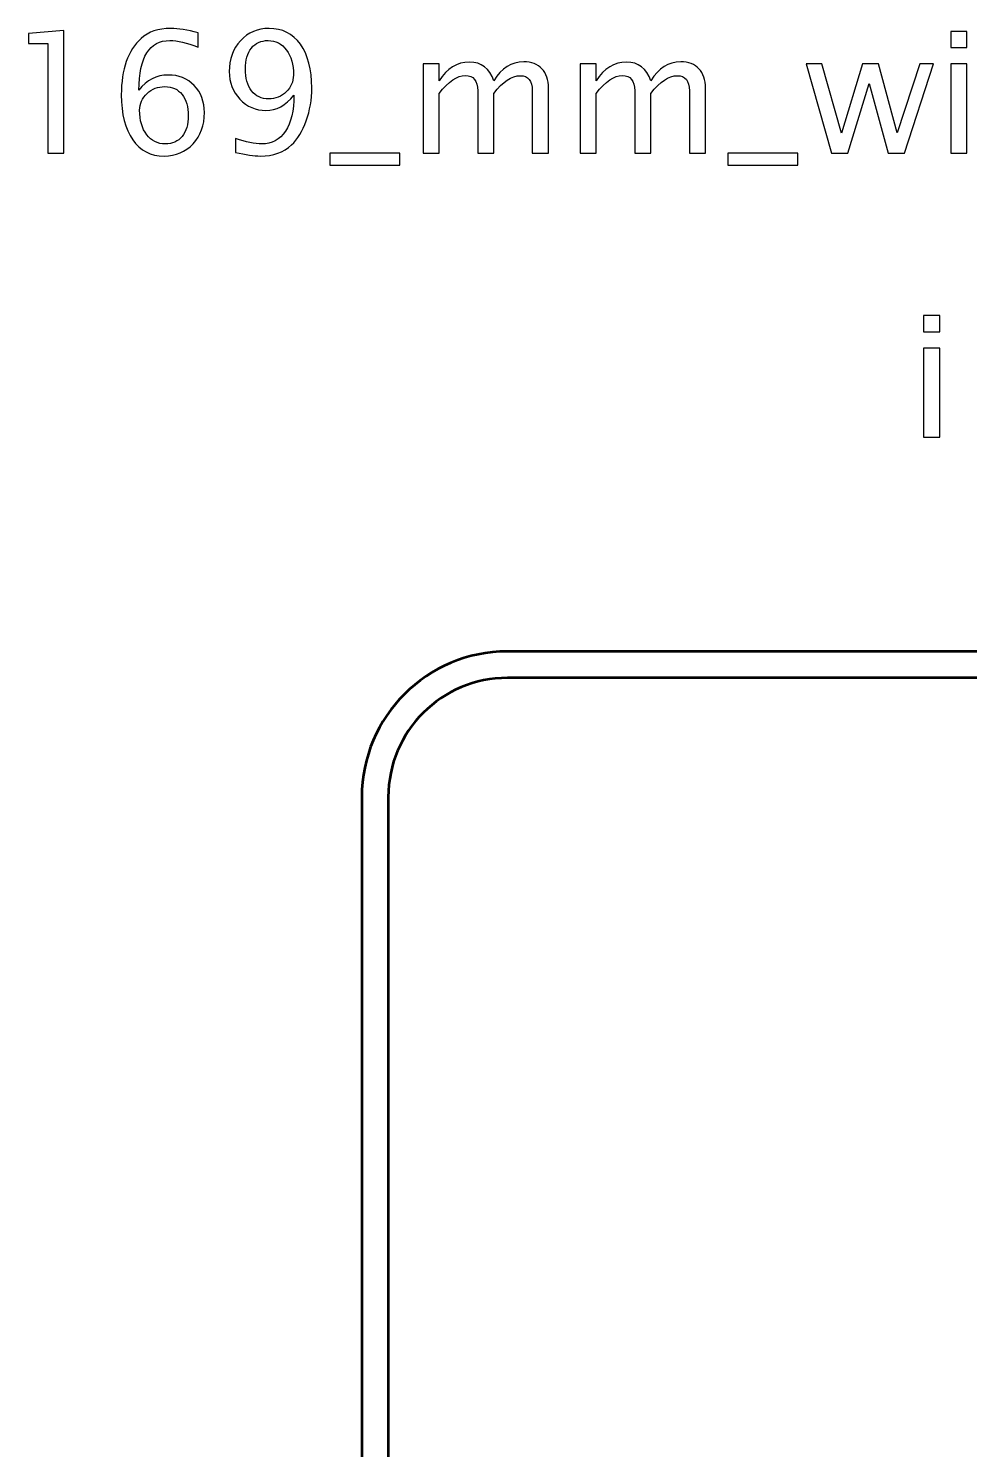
# Model space of a CAD drawing. Header units: centimetres. Extents: x -24 to 26.2, y 4.8 to 28.6.
# Drawn here: x -23.97 to -16.86, y 15.87 to 26.61 of the extents above; entities that cross this region are included whole.
import ezdxf

# ---------------------------------------------------------------- set-up
doc = ezdxf.new("R2010")
doc.units = ezdxf.units.CM
doc.header["$MEASUREMENT"] = 0
doc.layers.add('Layer 1', color=7, linetype='Continuous')

msp = doc.modelspace()

# ---------------------------------------------------------------- linework, layer by layer
at = {"layer": 'Layer 1'}
for points, knots in [([(-23.82128, 25.66417), (-23.82128, 25.66417), (-23.82128, 26.49094), (-23.82128, 26.49094), (-23.82128, 26.49094), (-23.82128, 26.49094), (-23.96733, 26.49094), (-23.96733, 26.49094), (-23.96733, 26.49094), (-23.96733, 26.49094), (-23.96733, 26.56714), (-23.96733, 26.56714), (-23.96733, 26.56714), (-23.96733, 26.56714), (-23.69936, 26.59), (-23.69936, 26.59), (-23.69936, 26.59), (-23.69936, 26.59), (-23.69936, 25.66417), (-23.69936, 25.66417), (-23.69936, 25.66417), (-23.69936, 25.66417), (-23.82128, 25.66417), (-23.82128, 25.66417)], [0, 0, 0, 0, 0.14285714, 0.14285714, 0.14285714, 0.14285714, 0.28571429, 0.28571429, 0.28571429, 0.28571429, 0.42857143, 0.42857143, 0.42857143, 0.42857143, 0.57142857, 0.57142857, 0.57142857, 0.57142857, 0.71428571, 0.71428571, 0.71428571, 0.71428571, 1, 1, 1, 1]), ([(-23.13252, 26.14), (-23.0741, 26.21556), (-23.00065, 26.25345), (-22.91217, 26.25345), (-22.91217, 26.25345), (-22.83195, 26.25345), (-22.76634, 26.22699), (-22.71511, 26.17386), (-22.71511, 26.17386), (-22.6641, 26.12074), (-22.63849, 26.05258), (-22.63849, 25.96939), (-22.63849, 25.96939), (-22.63849, 25.87393), (-22.66706, 25.7954), (-22.72443, 25.73381), (-22.72443, 25.73381), (-22.78179, 25.67221), (-22.8546, 25.64131), (-22.94329, 25.64131), (-22.94329, 25.64131), (-23.04404, 25.64131), (-23.12321, 25.68216), (-23.18014, 25.76365), (-23.18014, 25.76365), (-23.23729, 25.84536), (-23.26587, 25.95839), (-23.26587, 26.10253), (-23.26587, 26.10253), (-23.26587, 26.29684), (-23.21592, 26.43929), (-23.11622, 26.53031), (-23.11622, 26.53031), (-23.06203, 26.58026), (-22.9871, 26.60524), (-22.89164, 26.60524), (-22.89164, 26.60524), (-22.83619, 26.60524), (-22.76739, 26.59381), (-22.68548, 26.57095), (-22.68548, 26.57095), (-22.68548, 26.57095), (-22.68548, 26.46427), (-22.68548, 26.46427), (-22.68548, 26.46427), (-22.77205, 26.49729), (-22.84317, 26.5138), (-22.89905, 26.5138), (-22.89905, 26.5138), (-23.05463, 26.5138), (-23.13252, 26.38913), (-23.13252, 26.14)], [0, 0, 0, 0, 0.07142857, 0.07142857, 0.07142857, 0.07142857, 0.14285714, 0.14285714, 0.14285714, 0.14285714, 0.21428571, 0.21428571, 0.21428571, 0.21428571, 0.28571429, 0.28571429, 0.28571429, 0.28571429, 0.35714286, 0.35714286, 0.35714286, 0.35714286, 0.42857143, 0.42857143, 0.42857143, 0.42857143, 0.5, 0.5, 0.5, 0.5, 0.57142857, 0.57142857, 0.57142857, 0.57142857, 0.64285714, 0.64285714, 0.64285714, 0.64285714, 0.71428571, 0.71428571, 0.71428571, 0.71428571, 0.78571429, 0.78571429, 0.78571429, 0.78571429, 0.85714286, 0.85714286, 0.85714286, 0.85714286, 1, 1, 1, 1]), ([(-22.40312, 25.66925), (-22.40312, 25.66925), (-22.40312, 25.77339), (-22.40312, 25.77339), (-22.40312, 25.77339), (-22.32544, 25.7463), (-22.2594, 25.73275), (-22.20479, 25.73275), (-22.20479, 25.73275), (-22.1288, 25.73275), (-22.06932, 25.76514), (-22.02656, 25.82991), (-22.02656, 25.82991), (-21.98381, 25.89468), (-21.96243, 25.98485), (-21.96243, 26.1002), (-21.96243, 26.1002), (-22.02445, 26.02379), (-22.09493, 25.98548), (-22.1741, 25.98548), (-22.1741, 25.98548), (-22.25135, 25.98548), (-22.31697, 26.01384), (-22.37073, 26.07078), (-22.37073, 26.07078), (-22.4245, 26.12772), (-22.45138, 26.19694), (-22.45138, 26.27885), (-22.45138, 26.27885), (-22.45138, 26.37283), (-22.4228, 26.45072), (-22.36544, 26.51253), (-22.36544, 26.51253), (-22.30829, 26.57434), (-22.23633, 26.60524), (-22.14954, 26.60524), (-22.14954, 26.60524), (-22.04985, 26.60524), (-21.97132, 26.56524), (-21.91396, 26.48523), (-21.91396, 26.48523), (-21.8566, 26.40522), (-21.82781, 26.29578), (-21.82781, 26.15672), (-21.82781, 26.15672), (-21.82781, 26.06824), (-21.84157, 25.98506), (-21.8693, 25.90716), (-21.8693, 25.90716), (-21.89702, 25.82906), (-21.93407, 25.76852), (-21.98084, 25.72513), (-21.98084, 25.72513), (-22.04053, 25.66925), (-22.11927, 25.64131), (-22.21664, 25.64131), (-22.21664, 25.64131), (-22.26469, 25.64131), (-22.32671, 25.65062), (-22.40312, 25.66925)], [0, 0, 0, 0, 0.0625, 0.0625, 0.0625, 0.0625, 0.125, 0.125, 0.125, 0.125, 0.1875, 0.1875, 0.1875, 0.1875, 0.25, 0.25, 0.25, 0.25, 0.3125, 0.3125, 0.3125, 0.3125, 0.375, 0.375, 0.375, 0.375, 0.4375, 0.4375, 0.4375, 0.4375, 0.5, 0.5, 0.5, 0.5, 0.5625, 0.5625, 0.5625, 0.5625, 0.625, 0.625, 0.625, 0.625, 0.6875, 0.6875, 0.6875, 0.6875, 0.75, 0.75, 0.75, 0.75, 0.8125, 0.8125, 0.8125, 0.8125, 0.875, 0.875, 0.875, 0.875, 1, 1, 1, 1]), ([(-22.32946, 26.29959), (-22.32946, 26.22974), (-22.31358, 26.1745), (-22.28183, 26.13386), (-22.28183, 26.13386), (-22.25008, 26.09343), (-22.20733, 26.07311), (-22.15335, 26.07311), (-22.15335, 26.07311), (-22.10149, 26.07311), (-22.05726, 26.09068), (-22.02085, 26.12582), (-22.02085, 26.12582), (-21.98444, 26.16095), (-21.96624, 26.2035), (-21.96624, 26.25303), (-21.96624, 26.25303), (-21.96624, 26.33134), (-21.98381, 26.39442), (-22.01916, 26.44205), (-22.01916, 26.44205), (-22.05429, 26.48988), (-22.10044, 26.5138), (-22.1578, 26.5138), (-22.1578, 26.5138), (-22.21135, 26.5138), (-22.25326, 26.49475), (-22.28374, 26.45665), (-22.28374, 26.45665), (-22.31422, 26.41855), (-22.32946, 26.36627), (-22.32946, 26.29959)], [0, 0, 0, 0, 0.11111111, 0.11111111, 0.11111111, 0.11111111, 0.22222222, 0.22222222, 0.22222222, 0.22222222, 0.33333333, 0.33333333, 0.33333333, 0.33333333, 0.44444444, 0.44444444, 0.44444444, 0.44444444, 0.55555556, 0.55555556, 0.55555556, 0.55555556, 0.66666667, 0.66666667, 0.66666667, 0.66666667, 0.77777778, 0.77777778, 0.77777778, 0.77777778, 1, 1, 1, 1]), ([(-17.00286, 26.46046), (-17.00286, 26.46046), (-17.00286, 26.58238), (-17.00286, 26.58238), (-17.00286, 26.58238), (-17.00286, 26.58238), (-16.88094, 26.58238), (-16.88094, 26.58238), (-16.88094, 26.58238), (-16.88094, 26.58238), (-16.88094, 26.46046), (-16.88094, 26.46046), (-16.88094, 26.46046), (-16.88094, 26.46046), (-17.00286, 26.46046), (-17.00286, 26.46046)], [0, 0, 0, 0, 0.2, 0.2, 0.2, 0.2, 0.4, 0.4, 0.4, 0.4, 0.6, 0.6, 0.6, 0.6, 1, 1, 1, 1]), ([(-20.98792, 25.66417), (-20.98792, 25.66417), (-20.98792, 26.33727), (-20.98792, 26.33727), (-20.98792, 26.33727), (-20.98792, 26.33727), (-20.866, 26.33727), (-20.866, 26.33727), (-20.866, 26.33727), (-20.866, 26.33727), (-20.866, 26.21006), (-20.866, 26.21006), (-20.866, 26.21006), (-20.80652, 26.30425), (-20.73032, 26.35124), (-20.63698, 26.35124), (-20.63698, 26.35124), (-20.54702, 26.35124), (-20.48585, 26.30425), (-20.45325, 26.21006), (-20.45325, 26.21006), (-20.39546, 26.3051), (-20.32011, 26.35251), (-20.22761, 26.35251), (-20.22761, 26.35251), (-20.16856, 26.35251), (-20.12263, 26.33515), (-20.08982, 26.30023), (-20.08982, 26.30023), (-20.05701, 26.2653), (-20.0405, 26.21641), (-20.0405, 26.15354), (-20.0405, 26.15354), (-20.0405, 26.15354), (-20.0405, 25.66417), (-20.0405, 25.66417), (-20.0405, 25.66417), (-20.0405, 25.66417), (-20.16242, 25.66417), (-20.16242, 25.66417), (-20.16242, 25.66417), (-20.16242, 25.66417), (-20.16242, 26.13344), (-20.16242, 26.13344), (-20.16242, 26.13344), (-20.16242, 26.21006), (-20.1929, 26.24837), (-20.25386, 26.24837), (-20.25386, 26.24837), (-20.31715, 26.24837), (-20.38361, 26.20371), (-20.45325, 26.11417), (-20.45325, 26.11417), (-20.45325, 26.11417), (-20.45325, 25.66417), (-20.45325, 25.66417), (-20.45325, 25.66417), (-20.45325, 25.66417), (-20.57517, 25.66417), (-20.57517, 25.66417), (-20.57517, 25.66417), (-20.57517, 25.66417), (-20.57517, 26.13386), (-20.57517, 26.13386), (-20.57517, 26.13386), (-20.57517, 26.21112), (-20.60607, 26.24964), (-20.66809, 26.24964), (-20.66809, 26.24964), (-20.72969, 26.24964), (-20.79573, 26.20477), (-20.866, 26.11481), (-20.866, 26.11481), (-20.866, 26.11481), (-20.866, 25.66417), (-20.866, 25.66417), (-20.866, 25.66417), (-20.866, 25.66417), (-20.98792, 25.66417), (-20.98792, 25.66417)], [0, 0, 0, 0, 0.04761905, 0.04761905, 0.04761905, 0.04761905, 0.0952381, 0.0952381, 0.0952381, 0.0952381, 0.14285714, 0.14285714, 0.14285714, 0.14285714, 0.19047619, 0.19047619, 0.19047619, 0.19047619, 0.23809524, 0.23809524, 0.23809524, 0.23809524, 0.28571429, 0.28571429, 0.28571429, 0.28571429, 0.33333333, 0.33333333, 0.33333333, 0.33333333, 0.38095238, 0.38095238, 0.38095238, 0.38095238, 0.42857143, 0.42857143, 0.42857143, 0.42857143, 0.47619048, 0.47619048, 0.47619048, 0.47619048, 0.52380952, 0.52380952, 0.52380952, 0.52380952, 0.57142857, 0.57142857, 0.57142857, 0.57142857, 0.61904762, 0.61904762, 0.61904762, 0.61904762, 0.66666667, 0.66666667, 0.66666667, 0.66666667, 0.71428571, 0.71428571, 0.71428571, 0.71428571, 0.76190476, 0.76190476, 0.76190476, 0.76190476, 0.80952381, 0.80952381, 0.80952381, 0.80952381, 0.85714286, 0.85714286, 0.85714286, 0.85714286, 0.9047619, 0.9047619, 0.9047619, 0.9047619, 1, 1, 1, 1]), ([(-19.80216, 25.66417), (-19.80216, 25.66417), (-19.80216, 26.33727), (-19.80216, 26.33727), (-19.80216, 26.33727), (-19.80216, 26.33727), (-19.68024, 26.33727), (-19.68024, 26.33727), (-19.68024, 26.33727), (-19.68024, 26.33727), (-19.68024, 26.21006), (-19.68024, 26.21006), (-19.68024, 26.21006), (-19.62076, 26.30425), (-19.54456, 26.35124), (-19.45122, 26.35124), (-19.45122, 26.35124), (-19.36126, 26.35124), (-19.30009, 26.30425), (-19.26749, 26.21006), (-19.26749, 26.21006), (-19.2097, 26.3051), (-19.13435, 26.35251), (-19.04185, 26.35251), (-19.04185, 26.35251), (-18.9828, 26.35251), (-18.93687, 26.33515), (-18.90406, 26.30023), (-18.90406, 26.30023), (-18.87125, 26.2653), (-18.85474, 26.21641), (-18.85474, 26.15354), (-18.85474, 26.15354), (-18.85474, 26.15354), (-18.85474, 25.66417), (-18.85474, 25.66417), (-18.85474, 25.66417), (-18.85474, 25.66417), (-18.97666, 25.66417), (-18.97666, 25.66417), (-18.97666, 25.66417), (-18.97666, 25.66417), (-18.97666, 26.13344), (-18.97666, 26.13344), (-18.97666, 26.13344), (-18.97666, 26.21006), (-19.00714, 26.24837), (-19.0681, 26.24837), (-19.0681, 26.24837), (-19.13139, 26.24837), (-19.19785, 26.20371), (-19.26749, 26.11417), (-19.26749, 26.11417), (-19.26749, 26.11417), (-19.26749, 25.66417), (-19.26749, 25.66417), (-19.26749, 25.66417), (-19.26749, 25.66417), (-19.38941, 25.66417), (-19.38941, 25.66417), (-19.38941, 25.66417), (-19.38941, 25.66417), (-19.38941, 26.13386), (-19.38941, 26.13386), (-19.38941, 26.13386), (-19.38941, 26.21112), (-19.42031, 26.24964), (-19.48233, 26.24964), (-19.48233, 26.24964), (-19.54393, 26.24964), (-19.60997, 26.20477), (-19.68024, 26.11481), (-19.68024, 26.11481), (-19.68024, 26.11481), (-19.68024, 25.66417), (-19.68024, 25.66417), (-19.68024, 25.66417), (-19.68024, 25.66417), (-19.80216, 25.66417), (-19.80216, 25.66417)], [0, 0, 0, 0, 0.04761905, 0.04761905, 0.04761905, 0.04761905, 0.0952381, 0.0952381, 0.0952381, 0.0952381, 0.14285714, 0.14285714, 0.14285714, 0.14285714, 0.19047619, 0.19047619, 0.19047619, 0.19047619, 0.23809524, 0.23809524, 0.23809524, 0.23809524, 0.28571429, 0.28571429, 0.28571429, 0.28571429, 0.33333333, 0.33333333, 0.33333333, 0.33333333, 0.38095238, 0.38095238, 0.38095238, 0.38095238, 0.42857143, 0.42857143, 0.42857143, 0.42857143, 0.47619048, 0.47619048, 0.47619048, 0.47619048, 0.52380952, 0.52380952, 0.52380952, 0.52380952, 0.57142857, 0.57142857, 0.57142857, 0.57142857, 0.61904762, 0.61904762, 0.61904762, 0.61904762, 0.66666667, 0.66666667, 0.66666667, 0.66666667, 0.71428571, 0.71428571, 0.71428571, 0.71428571, 0.76190476, 0.76190476, 0.76190476, 0.76190476, 0.80952381, 0.80952381, 0.80952381, 0.80952381, 0.85714286, 0.85714286, 0.85714286, 0.85714286, 0.9047619, 0.9047619, 0.9047619, 0.9047619, 1, 1, 1, 1]), ([(-17.90266, 25.66417), (-17.90266, 25.66417), (-18.0957, 26.33727), (-18.0957, 26.33727), (-18.0957, 26.33727), (-18.0957, 26.33727), (-17.97674, 26.33727), (-17.97674, 26.33727), (-17.97674, 26.33727), (-17.97674, 26.33727), (-17.82879, 25.81467), (-17.82879, 25.81467), (-17.82879, 25.81467), (-17.82879, 25.81467), (-17.66919, 26.33727), (-17.66919, 26.33727), (-17.66919, 26.33727), (-17.66919, 26.33727), (-17.54727, 26.33727), (-17.54727, 26.33727), (-17.54727, 26.33727), (-17.54727, 26.33727), (-17.40694, 25.81551), (-17.40694, 25.81551), (-17.40694, 25.81551), (-17.40694, 25.81551), (-17.23718, 26.33727), (-17.23718, 26.33727), (-17.23718, 26.33727), (-17.23718, 26.33727), (-17.13304, 26.33727), (-17.13304, 26.33727), (-17.13304, 26.33727), (-17.13304, 26.33727), (-17.35275, 25.66417), (-17.35275, 25.66417), (-17.35275, 25.66417), (-17.35275, 25.66417), (-17.47467, 25.66417), (-17.47467, 25.66417), (-17.47467, 25.66417), (-17.47467, 25.66417), (-17.61903, 26.1891), (-17.61903, 26.1891), (-17.61903, 26.1891), (-17.61903, 26.1891), (-17.78074, 25.66417), (-17.78074, 25.66417), (-17.78074, 25.66417), (-17.78074, 25.66417), (-17.90266, 25.66417), (-17.90266, 25.66417)], [0, 0, 0, 0, 0.07142857, 0.07142857, 0.07142857, 0.07142857, 0.14285714, 0.14285714, 0.14285714, 0.14285714, 0.21428571, 0.21428571, 0.21428571, 0.21428571, 0.28571429, 0.28571429, 0.28571429, 0.28571429, 0.35714286, 0.35714286, 0.35714286, 0.35714286, 0.42857143, 0.42857143, 0.42857143, 0.42857143, 0.5, 0.5, 0.5, 0.5, 0.57142857, 0.57142857, 0.57142857, 0.57142857, 0.64285714, 0.64285714, 0.64285714, 0.64285714, 0.71428571, 0.71428571, 0.71428571, 0.71428571, 0.78571429, 0.78571429, 0.78571429, 0.78571429, 0.85714286, 0.85714286, 0.85714286, 0.85714286, 1, 1, 1, 1]), ([(-17.00286, 25.66417), (-17.00286, 25.66417), (-17.00286, 26.33727), (-17.00286, 26.33727), (-17.00286, 26.33727), (-17.00286, 26.33727), (-16.88094, 26.33727), (-16.88094, 26.33727), (-16.88094, 26.33727), (-16.88094, 26.33727), (-16.88094, 25.66417), (-16.88094, 25.66417), (-16.88094, 25.66417), (-16.88094, 25.66417), (-17.00286, 25.66417), (-17.00286, 25.66417)], [0, 0, 0, 0, 0.2, 0.2, 0.2, 0.2, 0.4, 0.4, 0.4, 0.4, 0.6, 0.6, 0.6, 0.6, 1, 1, 1, 1]), ([(-22.76041, 25.94526), (-22.76041, 26.01321), (-22.77607, 26.06697), (-22.80761, 26.10655), (-22.80761, 26.10655), (-22.83915, 26.14614), (-22.88233, 26.16582), (-22.93715, 26.16582), (-22.93715, 26.16582), (-22.98943, 26.16582), (-23.03409, 26.14846), (-23.07135, 26.11354), (-23.07135, 26.11354), (-23.10881, 26.07883), (-23.12744, 26.03692), (-23.12744, 25.98802), (-23.12744, 25.98802), (-23.12744, 25.91097), (-23.10966, 25.84917), (-23.07431, 25.8026), (-23.07431, 25.8026), (-23.03875, 25.75603), (-22.99176, 25.73275), (-22.93334, 25.73275), (-22.93334, 25.73275), (-22.88021, 25.73275), (-22.83809, 25.7518), (-22.80698, 25.7899), (-22.80698, 25.7899), (-22.77586, 25.828), (-22.76041, 25.87986), (-22.76041, 25.94526)], [0, 0, 0, 0, 0.11111111, 0.11111111, 0.11111111, 0.11111111, 0.22222222, 0.22222222, 0.22222222, 0.22222222, 0.33333333, 0.33333333, 0.33333333, 0.33333333, 0.44444444, 0.44444444, 0.44444444, 0.44444444, 0.55555556, 0.55555556, 0.55555556, 0.55555556, 0.66666667, 0.66666667, 0.66666667, 0.66666667, 0.77777778, 0.77777778, 0.77777778, 0.77777778, 1, 1, 1, 1]), ([(-21.6915, 25.57273), (-21.6915, 25.57273), (-21.6915, 25.66417), (-21.6915, 25.66417), (-21.6915, 25.66417), (-21.6915, 25.66417), (-21.16318, 25.66417), (-21.16318, 25.66417), (-21.16318, 25.66417), (-21.16318, 25.66417), (-21.16318, 25.57273), (-21.16318, 25.57273), (-21.16318, 25.57273), (-21.16318, 25.57273), (-21.6915, 25.57273), (-21.6915, 25.57273)], [0, 0, 0, 0, 0.2, 0.2, 0.2, 0.2, 0.4, 0.4, 0.4, 0.4, 0.6, 0.6, 0.6, 0.6, 1, 1, 1, 1]), ([(-18.68498, 25.57273), (-18.68498, 25.57273), (-18.68498, 25.66417), (-18.68498, 25.66417), (-18.68498, 25.66417), (-18.68498, 25.66417), (-18.15666, 25.66417), (-18.15666, 25.66417), (-18.15666, 25.66417), (-18.15666, 25.66417), (-18.15666, 25.57273), (-18.15666, 25.57273), (-18.15666, 25.57273), (-18.15666, 25.57273), (-18.68498, 25.57273), (-18.68498, 25.57273)], [0, 0, 0, 0, 0.2, 0.2, 0.2, 0.2, 0.4, 0.4, 0.4, 0.4, 0.6, 0.6, 0.6, 0.6, 1, 1, 1, 1]), ([(-17.2078, 24.31432), (-17.2078, 24.31432), (-17.2078, 24.43624), (-17.2078, 24.43624), (-17.2078, 24.43624), (-17.2078, 24.43624), (-17.08588, 24.43624), (-17.08588, 24.43624), (-17.08588, 24.43624), (-17.08588, 24.43624), (-17.08588, 24.31432), (-17.08588, 24.31432), (-17.08588, 24.31432), (-17.08588, 24.31432), (-17.2078, 24.31432), (-17.2078, 24.31432)], [0, 0, 0, 0, 0.2, 0.2, 0.2, 0.2, 0.4, 0.4, 0.4, 0.4, 0.6, 0.6, 0.6, 0.6, 1, 1, 1, 1]), ([(-17.2078, 23.51803), (-17.2078, 23.51803), (-17.2078, 24.19113), (-17.2078, 24.19113), (-17.2078, 24.19113), (-17.2078, 24.19113), (-17.08588, 24.19113), (-17.08588, 24.19113), (-17.08588, 24.19113), (-17.08588, 24.19113), (-17.08588, 23.51803), (-17.08588, 23.51803), (-17.08588, 23.51803), (-17.08588, 23.51803), (-17.2078, 23.51803), (-17.2078, 23.51803)], [0, 0, 0, 0, 0.2, 0.2, 0.2, 0.2, 0.4, 0.4, 0.4, 0.4, 0.6, 0.6, 0.6, 0.6, 1, 1, 1, 1])]:
    msp.add_open_spline(points, degree=3, knots=knots, dxfattribs=at)
at = {"layer": 'Layer 1', "lineweight": 53}
for points in [[(-21.45, 6.2), (-21.45, 6.2), (-21.45, 20.8), (-21.45, 20.8), (-21.45, 20.8), (-21.45, 21.40751), (-20.95751, 21.9), (-20.35, 21.9), (-20.35, 21.9), (-20.35, 21.9), (-9.65, 21.9), (-9.65, 21.9), (-9.65, 21.9), (-9.04249, 21.9), (-8.55, 21.40751), (-8.55, 20.8), (-8.55, 20.8), (-8.55, 20.8), (-8.55, 6.2), (-8.55, 6.2), (-8.55, 6.2), (-8.55, 5.59249), (-9.04249, 5.1), (-9.65, 5.1), (-9.65, 5.1), (-9.65, 5.1), (-20.35, 5.1), (-20.35, 5.1), (-20.35, 5.1), (-20.95751, 5.1), (-21.45, 5.59249), (-21.45, 6.2)], [(-21.25, 6.2), (-21.25, 6.2), (-21.25, 20.8), (-21.25, 20.8), (-21.25, 20.8), (-21.25, 21.29706), (-20.84706, 21.7), (-20.35, 21.7), (-20.35, 21.7), (-20.35, 21.7), (-9.65, 21.7), (-9.65, 21.7), (-9.65, 21.7), (-9.15294, 21.7), (-8.75, 21.29706), (-8.75, 20.8), (-8.75, 20.8), (-8.75, 20.8), (-8.75, 6.2), (-8.75, 6.2), (-8.75, 6.2), (-8.75, 5.70294), (-9.15294, 5.3), (-9.65, 5.3), (-9.65, 5.3), (-9.65, 5.3), (-20.35, 5.3), (-20.35, 5.3), (-20.35, 5.3), (-20.84706, 5.3), (-21.25, 5.70294), (-21.25, 6.2)]]:
    msp.add_open_spline(points, degree=3, knots=[0, 0, 0, 0, 0.11111111, 0.11111111, 0.11111111, 0.11111111, 0.22222222, 0.22222222, 0.22222222, 0.22222222, 0.33333333, 0.33333333, 0.33333333, 0.33333333, 0.44444444, 0.44444444, 0.44444444, 0.44444444, 0.55555556, 0.55555556, 0.55555556, 0.55555556, 0.66666667, 0.66666667, 0.66666667, 0.66666667, 0.77777778, 0.77777778, 0.77777778, 0.77777778, 1, 1, 1, 1], dxfattribs=at)

doc.saveas('drawing.dxf')
